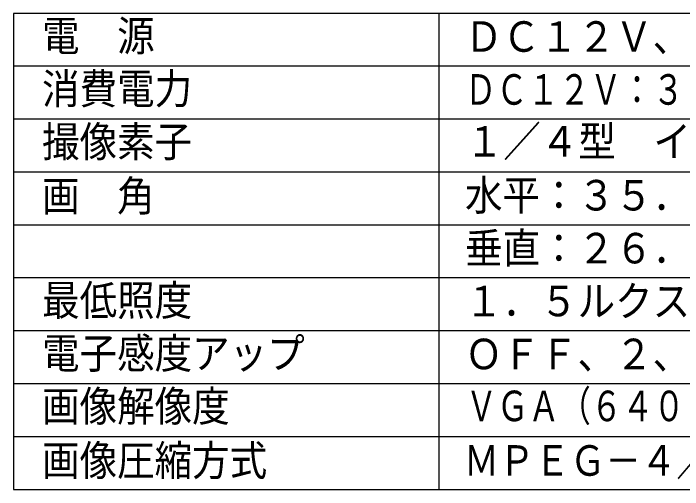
# Model space of a CAD drawing. Units: millimetres, scale not verified. Extents: x -63 to 64, y -56 to 57.
# Drawn here: x -62.5 to 0.7, y -56.4 to -11.4 of the extents above; entities that cross this region are included whole.
import ezdxf
from ezdxf.enums import TextEntityAlignment as Align

# ---------------------------------------------------------------- set-up
doc = ezdxf.new("R2010")
doc.units = ezdxf.units.MM
doc.header["$LTSCALE"] = 0.189787
doc.layers.add('0-0_MOJI1', color=2, linetype='Continuous')
doc.layers.add('0-3_WAKU', color=1, linetype='Continuous')
doc.styles.add('ＭＳ ゴシック', font='')
doc.styles.get('ＭＳ ゴシック').set_extended_font_data('MS Gothic')

msp = doc.modelspace()

# ---------------------------------------------------------------- linework, layer by layer
at = {"layer": '0-3_WAKU', "color": 4}
for p, q in [((-62.5001, -11.3667), (-62.5001, -56.3667)), ((62.5001, -11.3667), (-62.5001, -11.3667)), ((-22.2944, -56.3667), (-22.2944, -11.3667)), ((-62.5001, -56.3667), (62.5001, -56.3667))]:
    msp.add_line(p, q, dxfattribs=at)
at = {"layer": '0-3_WAKU'}
for p, q in [((62.5001, -16.3667), (-62.5001, -16.3667)), ((62.5001, -21.3667), (-62.5001, -21.3667)), ((62.5001, -26.3667), (-62.5001, -26.3667)), ((62.5001, -31.3667), (-62.5001, -31.3667)), ((62.5001, -36.3667), (-62.5001, -36.3667)), ((62.5001, -41.3667), (-62.5001, -41.3667)), ((62.5001, -46.3667), (-62.5001, -46.3667)), ((62.5001, -51.3667), (-62.5001, -51.3667))]:
    msp.add_line(p, q, dxfattribs=at)

# ---------------------------------------------------------------- texts
at = {"layer": '0-0_MOJI1', "style": 'ＭＳ ゴシック'}
for s, width, p in [('電\u3000源', 0.9, (-59.7945, -15.7967)), ('ＤＣ１２Ｖ、ＰｏＥ（ＩＥＥＥ８０２．３ａｆ準拠)', 0.9, (-19.8638, -15.8655)), ('消費電力', 0.9, (-59.7945, -20.7967)), ('ＤＣ１２Ｖ：３５０ｍＡ、ＰｏＥ：約４．０Ｗ（クラス２機器)', 0.75, (-19.8638, -20.8655)), ('撮像素子', 0.9, (-59.7945, -25.7933)), ('１／４型\u3000インターライン転送方式ＣＣＤ', 0.9, (-19.7944, -25.766)), ('画  角', 0.9, (-59.7945, -30.9218)), ('水平：３５．６°～７２．６°', 0.9, (-19.8638, -30.8587)), ('垂直：２６．７°～５４．０°', 0.9, (-19.8638, -35.8587)), ('最低照度', 0.9, (-59.7945, -40.7899)), ('１．５ルクス（Ｆ１．４）', 0.9, (-19.8638, -40.8587)), ('電子感度アップ', 0.9, (-59.7945, -45.7899)), ('ＯＦＦ、２、４、８、１６ＡＵＴＯ', 0.9, (-19.8638, -45.8587)), ('画像解像度', 0.9, (-59.7945, -50.7933)), ('ＶＧＡ（６４０×４８０）／ＱＶＧＡ（３２０×２４０）', 0.75, (-19.7944, -50.766)), ('画像圧縮方式', 0.9, (-59.7945, -55.9219)), ('ＭＰＥＧ－４／ＪＰＥＧ  デュアルエンコーディング', 0.85, (-19.9857, -55.9219))]:
    msp.add_text(s, height=2.886, dxfattribs=dict(at, width=width)).set_placement(p, align=Align.BOTTOM_LEFT)

doc.saveas('drawing.dxf')
